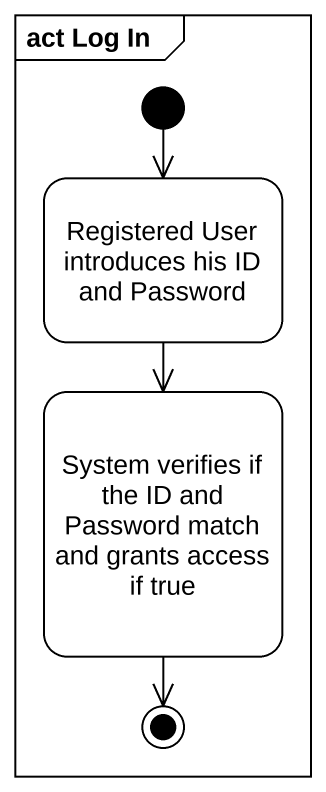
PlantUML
@startuml
mainframe act Log In
hide empty description
state "Registered User introduces his ID and Password" as Registered_User_introduces
state "System verifies if the ID and Password match and grants access if true" as System_verifies_if_the_ID
[*] --> Registered_User_introduces
Registered_User_introduces --> System_verifies_if_the_ID
System_verifies_if_the_ID --> [*]
@enduml
